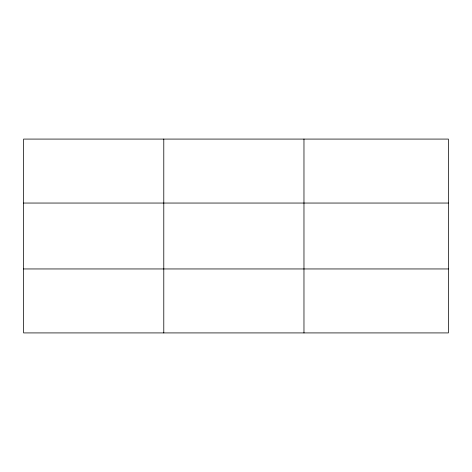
<?xml version="1.0" encoding="UTF-8"?>
<svg xmlns="http://www.w3.org/2000/svg" width="472" height="472" viewBox="0 0 472 472"><rect width="100%" height="100%" fill="white"/><g stroke="black" fill="none" stroke-linecap="round" stroke-linejoin="round"><path stroke-width="0.71" d="M163.784 139.081L163.784 332.919M303.968 139.081L303.968 332.919M448.4 203.048L448.4 139.081L23.6 139.081L23.6 332.919L448.4 332.919L448.4 203.048L23.6 203.048M23.6 268.952L448.4 268.952"/></g></svg>
